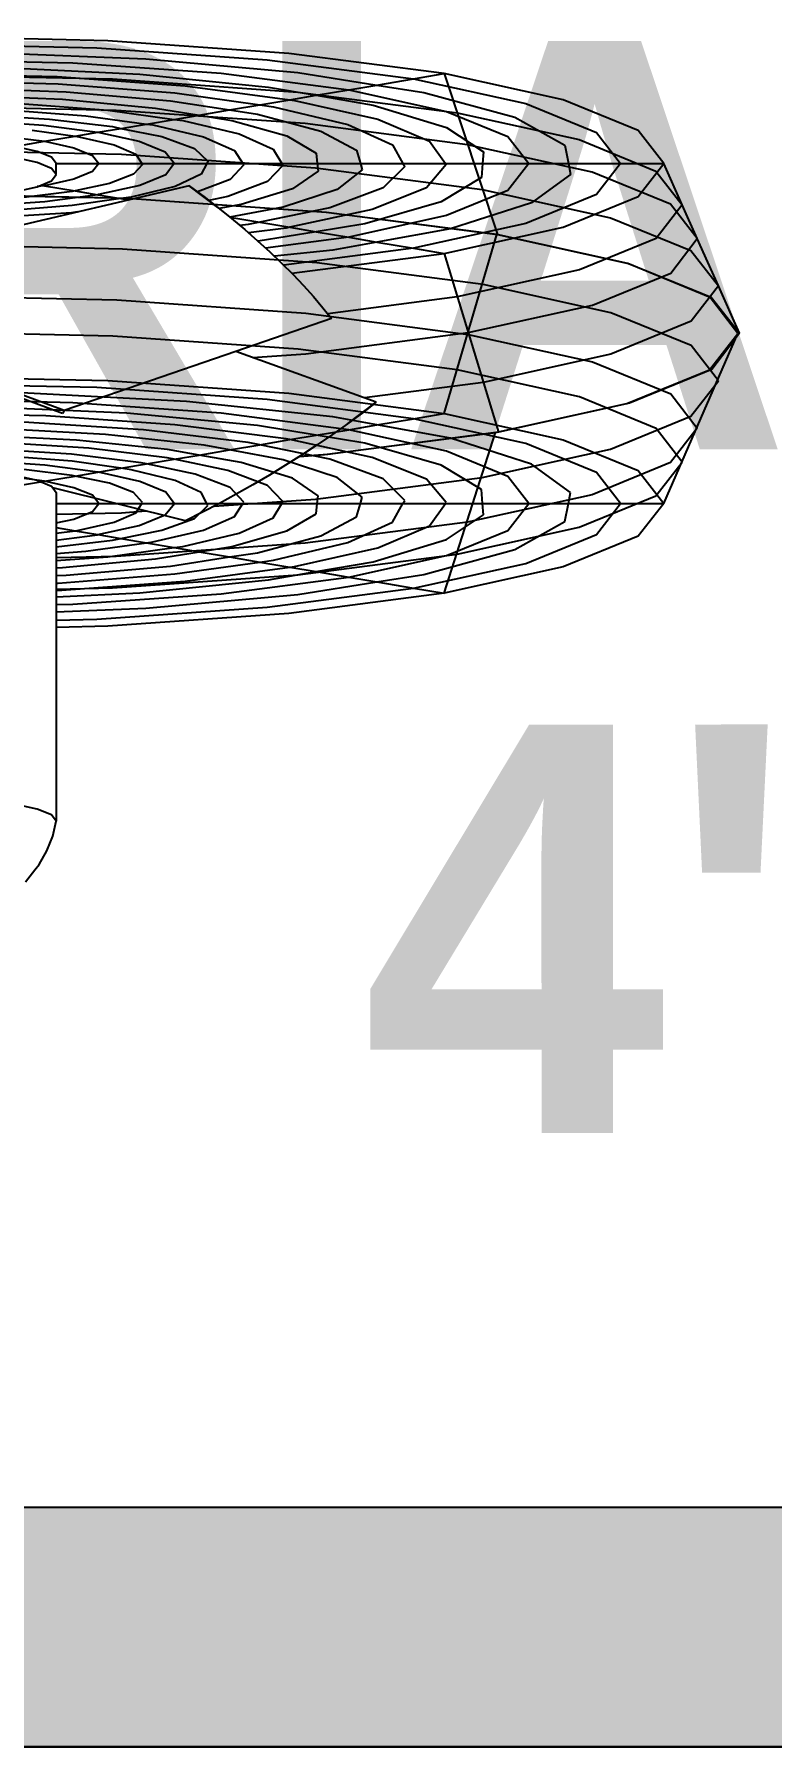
# Model space of a CAD drawing. Header units: inches. Extents: x 9636 to 21597, y -10243 to 557.
# Drawn here: x 13342.42 to 13349.64, y -2428.39 to -2411.62 of the extents above; entities that cross this region are included whole.
import ezdxf

# ---------------------------------------------------------------- set-up
doc = ezdxf.new("R2010")
doc.units = ezdxf.units.IN
doc.header["$MEASUREMENT"] = 0
doc.layers.add('Edges', color=7, linetype='Continuous')
doc.layers.add('IEL-HATCH-002', color=7, linetype='Continuous')
doc.styles.add('HEMI', font='stylu.ttf')
doc.styles.add('MtXpl_Stylus_BT', font='')
doc.styles.get("Standard").update_dxf_attribs({"font": 'arial.ttf'})
doc.styles.get('MtXpl_Stylus_BT').set_extended_font_data('Stylus BT', bold=True)
doc.dimstyles.get("Standard").update_dxf_attribs({"dimtxt": 0.18, "dimasz": 0.18, "dimexe": 0.18, "dimexo": 0.0625, "dimgap": 0.09, "dimtad": 0, "dimtih": 1, "dimtoh": 1, "dimdec": 0, "dimzin": 0, "dimdsep": 46, "dimlunit": 4, "dimtxsty": 'Standard', "dimcen": 0.09, "dimadec": 0, "dimazin": 0, "dimtfac": 1, "dimtdec": 0, "dimtofl": 0, "dimtmove": 0, "dimatfit": 3, "dimfxl": 1, "dimtolj": 1, "dimtzin": 0, "dimarcsym": 0})

# ---------------------------------------------------------------- blocks, each defined once
blk = doc.blocks.new('Industrial Oscillating Fan pl')
at = {"layer": 'Edges'}
for p, q in [((62.318, 45.167), (62.537, 44.891)), ((62.537, 44.891), (62.636, 44.763)), ((62.636, 44.763), (62.817, 44.448)), ((62.817, 44.448), (62.951, 44.111)), ((62.951, 44.111), (63.033, 43.758)), ((62.589, 43.477), (62.062, 43.36)), ((62.92, 43.612), (62.589, 43.477)), ((63.033, 43.758), (62.92, 43.612)), ((63.033, 36.112), (63.033, 43.758)), ((64.232, 39.226), (63.033, 39.253)), ((63.033, 39.083), (63.973, 39.062)), ((63.973, 39.062), (67.936, 38.783)), ((68.437, 38.93), (64.232, 39.226)), ((63.033, 38.888), (65.118, 38.805)), ((63.033, 38.72), (63.42, 38.712)), ((63.42, 38.712), (66.869, 38.469)), ((65.118, 38.805), (68.651, 38.485)), ((67.936, 38.783), (71.339, 38.34)), ((72.048, 38.46), (68.437, 38.93)), ((63.033, 38.541), (64.973, 38.449)), ((63.033, 38.392), (63.054, 38.391)), ((63.033, 38.364), (64.339, 38.335)), ((63.054, 38.391), (66.026, 38.176)), ((64.339, 38.335), (68.647, 38.033)), ((64.973, 38.449), (67.967, 38.147)), ((66.869, 38.469), (69.83, 38.084)), ((68.651, 38.485), (70.482, 38.195)), ((70.482, 38.195), (71.339, 38.34)), ((71.339, 38.34), (72.048, 38.46)), ((71.339, 38.34), (73.95, 37.763)), ((72.048, 38.46), (73.246, 34.72)), ((74.819, 37.848), (72.048, 38.46)), ((63.033, 38.222), (63.078, 38.221)), ((63.033, 38.047), (63.264, 38.039)), ((63.033, 37.869), (63.175, 37.863)), ((63.078, 38.221), (65.788, 38.01)), ((63.175, 37.863), (65.336, 37.66)), ((63.264, 38.039), (65.69, 37.826)), ((65.788, 38.01), (67.761, 37.733)), ((66.026, 38.176), (68.461, 37.852)), ((67.761, 37.733), (68.461, 37.852)), ((67.967, 38.147), (69.071, 37.955)), ((68.461, 37.852), (69.071, 37.955)), ((68.461, 37.852), (68.568, 37.838)), ((68.568, 37.838), (70.507, 37.399)), ((68.647, 38.033), (72.348, 37.551)), ((69.071, 37.955), (69.83, 38.084)), ((69.071, 37.955), (70.399, 37.725)), ((69.83, 38.084), (70.482, 38.195)), ((69.83, 38.084), (72.102, 37.582)), ((70.482, 38.195), (71.576, 38.021)), ((71.576, 38.021), (73.692, 37.444)), ((76.56, 37.135), (74.819, 37.848)), ((63.033, 37.7), (64.234, 37.608)), ((64.426, 37.606), (63.033, 37.637)), ((63.033, 37.531), (63.722, 37.479)), ((63.722, 37.479), (65.128, 37.287)), ((64.234, 37.608), (65.77, 37.396)), ((68.819, 37.297), (64.426, 37.606)), ((65.336, 37.66), (66.352, 37.494)), ((65.69, 37.826), (67.062, 37.615)), ((65.77, 37.396), (66.352, 37.494)), ((66.352, 37.494), (67.062, 37.615)), ((66.352, 37.494), (67.114, 37.37)), ((67.062, 37.615), (67.761, 37.733)), ((67.062, 37.615), (67.71, 37.515)), ((67.71, 37.515), (69.185, 37.125)), ((67.761, 37.733), (68.085, 37.688)), ((68.085, 37.688), (69.812, 37.276)), ((70.399, 37.725), (72.103, 37.21)), ((72.102, 37.582), (73.53, 36.997)), ((72.348, 37.551), (75.187, 36.924)), ((73.692, 37.444), (74.856, 36.794)), ((73.95, 37.763), (75.592, 37.091)), ((63.033, 37.381), (64.338, 37.226)), ((63.033, 37.222), (63.99, 37.098)), ((63.033, 37.065), (63.471, 37.006)), ((63.471, 37.006), (64.002, 37.096)), ((63.99, 37.098), (64.002, 37.096)), ((64.002, 37.096), (64.535, 37.186)), ((64.002, 37.096), (64.957, 36.886)), ((64.338, 37.226), (64.535, 37.186)), ((64.535, 37.186), (65.128, 37.287)), ((64.535, 37.186), (65.487, 36.994)), ((65.128, 37.287), (65.77, 37.396)), ((65.128, 37.287), (65.28, 37.266)), ((65.28, 37.266), (66.458, 36.991)), ((65.77, 37.396), (65.971, 37.368)), ((65.971, 37.368), (67.281, 37.059)), ((67.114, 37.37), (68.389, 37.011)), ((67.281, 37.059), (68.077, 36.704)), ((72.593, 36.807), (68.819, 37.297)), ((69.185, 37.125), (70.015, 36.684)), ((69.812, 37.276), (70.851, 36.802)), ((70.507, 37.399), (71.711, 36.891)), ((72.103, 37.21), (72.963, 36.638)), ((75.592, 37.091), (76.152, 36.369)), ((77.154, 36.369), (76.56, 37.135)), ((66.034, 36.773), (62.951, 36.006)), ((63.033, 36.931), (63.471, 37.006)), ((63.033, 36.825), (63.443, 36.734)), ((63.443, 36.734), (63.873, 36.558)), ((63.471, 37.006), (63.558, 36.994)), ((63.558, 36.994), (64.38, 36.804)), ((64.38, 36.804), (64.884, 36.585)), ((64.957, 36.886), (65.567, 36.639)), ((65.487, 36.994), (66.244, 36.72)), ((65.567, 36.639), (65.778, 36.373)), ((66.432, 36.575), (66.034, 36.773)), ((66.244, 36.72), (66.556, 36.421)), ((66.458, 36.991), (67.178, 36.674)), ((67.178, 36.674), (67.368, 36.369)), ((68.077, 36.704), (68.277, 36.369)), ((68.389, 37.011), (69.072, 36.609)), ((70.015, 36.684), (70.103, 36.369)), ((70.851, 36.802), (71.092, 36.369)), ((71.711, 36.891), (72.081, 36.369)), ((75.489, 36.167), (72.593, 36.807)), ((72.963, 36.638), (72.944, 36.369)), ((73.53, 36.997), (74.017, 36.369)), ((74.856, 36.794), (74.939, 36.369)), ((75.187, 36.924), (76.973, 36.193)), ((63.033, 36.618), (64.547, 36.585)), ((63.033, 36.369), (64.019, 36.369)), ((63.873, 36.558), (64.019, 36.369)), ((64.019, 36.369), (63.873, 36.181)), ((64.019, 36.369), (65.024, 36.369)), ((64.547, 36.585), (65.116, 36.545)), ((65.036, 36.351), (64.826, 36.118)), ((64.884, 36.585), (65.024, 36.369)), ((65.024, 36.369), (65.776, 36.369)), ((65.024, 36.369), (65.036, 36.351)), ((65.776, 36.369), (65.577, 36.107)), ((65.778, 36.373), (65.776, 36.369)), ((65.776, 36.369), (66.53, 36.369)), ((66.53, 36.369), (66.402, 36.119)), ((66.827, 36.369), (66.432, 36.575)), ((66.556, 36.421), (66.53, 36.369)), ((66.53, 36.369), (67.368, 36.369)), ((66.703, 36.433), (69.06, 36.268)), ((67.218, 36.157), (66.827, 36.369)), ((67.389, 36.337), (67.077, 36.001)), ((67.368, 36.369), (68.277, 36.369)), ((67.368, 36.369), (67.389, 36.337)), ((68.303, 36.326), (67.943, 35.951)), ((68.277, 36.369), (68.303, 36.326)), ((68.277, 36.369), (69.099, 36.369)), ((69.06, 36.268), (72.936, 35.765)), ((69.072, 36.609), (69.099, 36.369)), ((69.099, 36.369), (70.103, 36.369)), ((69.099, 36.369), (69.119, 36.19)), ((70.103, 36.369), (70.144, 36.221)), ((70.103, 36.369), (71.092, 36.369)), ((71.132, 36.299), (70.635, 35.8)), ((71.092, 36.369), (72.081, 36.369)), ((71.092, 36.369), (71.132, 36.299)), ((72.098, 36.347), (71.641, 35.804)), ((72.081, 36.369), (72.944, 36.369)), ((72.081, 36.369), (72.098, 36.347)), ((72.944, 36.369), (72.921, 36.047)), ((72.944, 36.369), (74.017, 36.369)), ((74.017, 36.369), (73.53, 35.742)), ((74.017, 36.369), (74.939, 36.369)), ((74.939, 36.369), (74.989, 36.115)), ((74.939, 36.369), (76.152, 36.369)), ((76.152, 36.369), (75.592, 35.648)), ((76.152, 36.369), (77.154, 36.369)), ((76.56, 35.604), (77.154, 36.369)), ((77.154, 36.369), (78.877, 32.421)), ((62.76, 35.854), (61.87, 35.738)), ((62.062, 35.972), (62.76, 35.854)), ((62.589, 35.831), (62.92, 35.966)), ((63.443, 36.005), (62.76, 35.854)), ((62.76, 35.854), (63.471, 35.733)), ((62.92, 35.966), (62.951, 36.006)), ((62.951, 36.006), (63.033, 36.112)), ((63.873, 36.181), (63.443, 36.005)), ((64.268, 35.902), (63.471, 35.733)), ((64.976, 35.859), (64.018, 35.645)), ((64.826, 36.118), (64.268, 35.902)), ((65.577, 36.107), (64.976, 35.859)), ((66.402, 36.119), (65.793, 35.835)), ((67.077, 36.001), (66.264, 35.691)), ((67.943, 35.951), (67.024, 35.604)), ((67.605, 35.938), (67.218, 36.157)), ((67.988, 35.714), (67.605, 35.938)), ((69.119, 36.19), (68.524, 35.783)), ((70.144, 36.221), (69.562, 35.768)), ((72.921, 36.047), (71.979, 35.479)), ((74.989, 36.115), (74.081, 35.454)), ((77.311, 35.422), (75.489, 36.167)), ((76.973, 36.193), (77.583, 35.409)), ((62.766, 35.481), (61.307, 35.378)), ((62.062, 35.714), (62.589, 35.831)), ((63.401, 35.719), (62.282, 35.579)), ((64.002, 35.643), (62.766, 35.481)), ((63.471, 35.733), (63.401, 35.719)), ((64.535, 35.553), (63.403, 35.391)), ((63.471, 35.733), (64.002, 35.643)), ((64.018, 35.645), (64.002, 35.643)), ((64.002, 35.643), (64.535, 35.553)), ((64.77, 35.586), (64.535, 35.553)), ((64.535, 35.553), (65.128, 35.452)), ((65.793, 35.835), (64.77, 35.586)), ((65.128, 35.452), (65.005, 35.426)), ((66.264, 35.691), (65.128, 35.452)), ((65.128, 35.452), (65.77, 35.343)), ((67.024, 35.604), (65.77, 35.343)), ((68.524, 35.783), (67.33, 35.417)), ((68.365, 35.484), (67.988, 35.714)), ((69.562, 35.768), (68.31, 35.357)), ((68.735, 35.249), (68.365, 35.484)), ((70.635, 35.8), (69.394, 35.34)), ((71.979, 35.479), (70.202, 34.971)), ((71.641, 35.804), (70.372, 35.3)), ((73.53, 35.742), (72.102, 35.157)), ((74.081, 35.454), (72.195, 34.855)), ((72.936, 35.765), (75.912, 35.108)), ((75.592, 35.648), (73.95, 34.976)), ((74.819, 34.891), (76.56, 35.604)), ((63.386, 35.227), (61.517, 35.105)), ((63.788, 35.087), (61.693, 34.952)), ((63.403, 35.391), (61.785, 35.263)), ((65.005, 35.426), (63.386, 35.227)), ((65.617, 35.115), (63.503, 34.899)), ((65.607, 35.309), (63.788, 35.087)), ((65.77, 35.343), (65.607, 35.309)), ((66.352, 35.245), (65.617, 35.115)), ((65.77, 35.343), (66.352, 35.245)), ((67.33, 35.417), (66.352, 35.245)), ((66.352, 35.245), (67.062, 35.124)), ((67.062, 35.124), (66.472, 35.014)), ((68.31, 35.357), (67.062, 35.124)), ((67.062, 35.124), (67.761, 35.006)), ((69.394, 35.34), (67.761, 35.006)), ((70.372, 35.3), (68.461, 34.887)), ((69.346, 35.233), (68.688, 35.279)), ((68.692, 35.277), (69.271, 35.236)), ((69.099, 35.01), (68.735, 35.249)), ((69.271, 35.236), (73.246, 34.72)), ((73.314, 34.715), (69.346, 35.233)), ((72.102, 35.157), (69.83, 34.655)), ((75.912, 35.108), (77.784, 34.343)), ((77.583, 35.409), (76.976, 34.625)), ((77.934, 34.623), (77.311, 35.422)), ((63.503, 34.899), (61.13, 34.783)), ((64.174, 34.764), (61.572, 34.623)), ((65.064, 34.658), (62.27, 34.482)), ((66.472, 35.014), (64.174, 34.764)), ((67.494, 34.951), (65.064, 34.658)), ((68.377, 34.869), (65.792, 34.54)), ((69.83, 34.655), (66.869, 34.269)), ((67.761, 35.006), (67.494, 34.951)), ((69.071, 34.783), (67.711, 34.558)), ((67.761, 35.006), (68.461, 34.887)), ((68.461, 34.887), (68.377, 34.869)), ((68.461, 34.887), (69.071, 34.783)), ((70.202, 34.971), (69.071, 34.783)), ((69.071, 34.783), (69.83, 34.655)), ((69.454, 34.766), (69.099, 35.01)), ((69.802, 34.519), (69.454, 34.766)), ((69.83, 34.655), (70.482, 34.544)), ((72.195, 34.855), (70.482, 34.544)), ((73.95, 34.976), (71.339, 34.399)), ((72.048, 34.279), (74.819, 34.891)), ((72.048, 30.557), (73.314, 34.715)), ((73.246, 34.72), (76.297, 34.047)), ((76.358, 34.041), (73.314, 34.715)), ((62.793, 34.336), (59.72, 34.273)), ((64.675, 34.269), (61.301, 34.123)), ((63.176, 34.276), (61.693, 33.727)), ((65.792, 34.54), (62.793, 34.336)), ((63.213, 34.207), (63.176, 34.276)), ((66.869, 34.269), (63.42, 34.027)), ((67.711, 34.558), (64.675, 34.269)), ((69.458, 34.359), (66.058, 34)), ((71.339, 34.399), (67.936, 33.956)), ((68.437, 33.809), (72.048, 34.279)), ((70.482, 34.544), (69.458, 34.359)), ((69.805, 34.517), (69.802, 34.519)), ((70.141, 34.268), (69.805, 34.517)), ((69.805, 34.517), (70.47, 34.014)), ((70.47, 34.014), (70.141, 34.268)), ((70.482, 34.544), (71.339, 34.399)), ((71.339, 34.399), (72.048, 34.279)), ((72.048, 34.279), (73.274, 30.12)), ((76.976, 34.625), (75.192, 33.894)), ((77.316, 33.823), (77.934, 34.623)), ((77.784, 34.343), (78.426, 33.522)), ((63.42, 34.027), (59.72, 33.945)), ((63.213, 34.207), (61.683, 33.64)), ((66.058, 34), (62.226, 33.802)), ((67.206, 32.837), (63.213, 34.207)), ((67.936, 33.956), (63.973, 33.677)), ((70.47, 34.014), (67.206, 32.837)), ((72.957, 33.558), (70.2, 33.917)), ((75.192, 33.894), (72.355, 33.267)), ((76.297, 34.047), (78.218, 33.263)), ((78.269, 33.256), (76.358, 34.041)), ((63.973, 33.677), (59.72, 33.582)), ((59.72, 33.412), (64.232, 33.513)), ((64.232, 33.513), (68.437, 33.809)), ((75.927, 32.9), (72.957, 33.558)), ((75.498, 33.078), (77.316, 33.823)), ((78.426, 33.522), (77.792, 32.701)), ((72.355, 33.267), (68.656, 32.785)), ((72.606, 32.438), (75.498, 33.078)), ((78.218, 33.263), (78.877, 32.421)), ((78.917, 32.414), (78.269, 33.256)), ((68.656, 32.785), (64.348, 32.482)), ((69.431, 32.073), (67.206, 32.837)), ((67.593, 32.976), (68.835, 32.889)), ((68.835, 32.889), (72.606, 32.398)), ((77.792, 32.135), (75.927, 32.9)), ((77.792, 32.701), (75.927, 31.935)), ((64.348, 32.482), (59.725, 32.379)), ((68.835, 31.946), (72.606, 32.438)), ((72.606, 32.398), (75.498, 31.758)), ((78.877, 32.421), (78.229, 31.579)), ((78.258, 31.573), (78.917, 32.414)), ((78.917, 32.414), (78.426, 31.313)), ((64.443, 31.637), (68.835, 31.946)), ((69.227, 31.818), (69.431, 32.073)), ((72.355, 31.569), (69.342, 31.961)), ((75.927, 31.935), (72.957, 31.278)), ((78.426, 31.313), (77.792, 32.135)), ((59.729, 31.532), (64.443, 31.637)), ((68.776, 31.301), (69.009, 31.56)), ((69.009, 31.56), (69.227, 31.818)), ((75.192, 30.941), (72.355, 31.569)), ((75.498, 31.758), (77.316, 31.012)), ((78.229, 31.579), (76.318, 30.794)), ((76.338, 30.788), (78.258, 31.573)), ((68.53, 31.041), (68.776, 31.301)), ((72.957, 31.278), (69.086, 30.773)), ((77.784, 30.492), (78.426, 31.313)), ((78.426, 31.313), (77.934, 30.213)), ((66.121, 28.984), (58.622, 30.741)), ((69.086, 30.773), (64.576, 30.456)), ((67.998, 30.521), (68.27, 30.781)), ((68.27, 30.781), (68.53, 31.041)), ((71.339, 30.437), (68.319, 30.83)), ((68.506, 31.018), (72.048, 30.557)), ((76.318, 30.794), (73.274, 30.12)), ((73.286, 30.115), (76.338, 30.788)), ((76.976, 30.21), (75.192, 30.941)), ((77.316, 31.012), (77.934, 30.213)), ((64.576, 30.456), (59.735, 30.347)), ((67.712, 30.261), (67.998, 30.521)), ((69.071, 30.052), (67.728, 30.274)), ((69.83, 30.181), (67.9, 30.432)), ((69.458, 30.477), (68.102, 30.62)), ((70.482, 30.291), (69.458, 30.477)), ((69.83, 30.181), (70.482, 30.291)), ((70.482, 30.291), (71.339, 30.437)), ((72.195, 29.981), (70.482, 30.291)), ((71.339, 30.437), (72.048, 30.557)), ((73.95, 29.859), (71.339, 30.437)), ((72.048, 30.557), (74.819, 29.944)), ((75.912, 29.727), (77.784, 30.492)), ((67.107, 29.744), (67.416, 30.002)), ((67.494, 29.885), (67.303, 29.908)), ((67.416, 30.002), (67.712, 30.261)), ((67.761, 29.83), (67.494, 29.885)), ((68.377, 29.967), (67.503, 30.078)), ((67.761, 29.83), (68.461, 29.948)), ((68.461, 29.948), (68.377, 29.967)), ((68.461, 29.948), (69.071, 30.052)), ((70.372, 29.535), (68.461, 29.948)), ((69.071, 30.052), (69.83, 30.181)), ((70.202, 29.865), (69.071, 30.052)), ((73.274, 30.12), (69.306, 29.603)), ((69.311, 29.599), (73.286, 30.115)), ((72.102, 29.678), (69.83, 30.181)), ((72.048, 26.375), (73.286, 30.115)), ((74.081, 29.381), (72.195, 29.981)), ((74.819, 29.944), (76.56, 29.231)), ((77.583, 29.426), (76.976, 30.21)), ((77.934, 30.213), (77.311, 29.413)), ((77.934, 30.213), (77.583, 29.426)), ((63.386, 29.609), (61.517, 29.731)), ((63.403, 29.444), (61.785, 29.572)), ((63.528, 29.591), (63.386, 29.609)), ((69.306, 29.603), (64.683, 29.277)), ((64.684, 29.275), (69.311, 29.599)), ((66.786, 29.486), (66.121, 28.984)), ((66.459, 29.235), (66.786, 29.486)), ((66.786, 29.486), (66.788, 29.488)), ((66.788, 29.488), (67.107, 29.744)), ((67.33, 29.418), (66.815, 29.509)), ((68.31, 29.478), (67.066, 29.71)), ((67.068, 29.712), (67.761, 29.83)), ((69.394, 29.495), (67.761, 29.83)), ((69.562, 29.067), (68.31, 29.478)), ((70.635, 29.035), (69.394, 29.495)), ((71.979, 29.357), (70.202, 29.865)), ((71.641, 29.031), (70.372, 29.535)), ((73.53, 29.093), (72.102, 29.678)), ((72.936, 29.071), (75.912, 29.727)), ((75.592, 29.187), (73.95, 29.859)), ((64.683, 29.277), (59.72, 29.165)), ((59.72, 29.165), (64.684, 29.275)), ((62.766, 29.354), (61.307, 29.458)), ((62.062, 29.121), (62.589, 29.005)), ((63.401, 29.117), (62.282, 29.256)), ((62.76, 28.981), (63.471, 29.102)), ((64.002, 29.192), (62.766, 29.354)), ((63.471, 29.102), (63.401, 29.117)), ((64.535, 29.283), (63.403, 29.444)), ((63.471, 29.102), (64.002, 29.192)), ((64.268, 28.933), (63.471, 29.102)), ((64.002, 29.192), (64.535, 29.283)), ((64.018, 29.19), (64.002, 29.192)), ((64.976, 28.977), (64.018, 29.19)), ((64.535, 29.283), (64.715, 29.313)), ((64.77, 29.249), (64.535, 29.283)), ((65.793, 29.001), (64.77, 29.249)), ((66.121, 28.984), (66.459, 29.235)), ((67.077, 28.834), (66.313, 29.126)), ((67.024, 29.232), (66.576, 29.325)), ((67.943, 28.885), (67.024, 29.232)), ((68.524, 29.052), (67.33, 29.418)), ((69.06, 28.567), (72.936, 29.071)), ((72.921, 28.788), (71.979, 29.357)), ((74.017, 28.466), (73.53, 29.093)), ((74.989, 28.72), (74.081, 29.381)), ((77.311, 29.413), (75.489, 28.668)), ((76.152, 28.466), (75.592, 29.187)), ((76.56, 29.231), (77.154, 28.466)), ((76.973, 28.642), (77.583, 29.426)), ((77.583, 29.426), (77.154, 28.466)), ((62.589, 29.005), (62.92, 28.869)), ((62.76, 28.981), (62.592, 29.003)), ((62.679, 28.968), (62.76, 28.981)), ((63.443, 28.83), (62.76, 28.981)), ((62.92, 28.869), (63.033, 28.724)), ((63.033, 28.724), (62.92, 28.578)), ((63.033, 28.724), (63.033, 28.466)), ((63.873, 28.655), (63.443, 28.83)), ((64.826, 28.717), (64.268, 28.933)), ((65.036, 28.485), (64.826, 28.717)), ((65.577, 28.729), (64.976, 28.977)), ((65.776, 28.466), (65.577, 28.729)), ((66.402, 28.716), (65.793, 29.001)), ((66.53, 28.466), (66.402, 28.716)), ((67.389, 28.499), (67.077, 28.834)), ((68.303, 28.51), (67.943, 28.885)), ((69.119, 28.645), (68.524, 29.052)), ((70.144, 28.614), (69.562, 29.067)), ((71.132, 28.537), (70.635, 29.035)), ((72.098, 28.489), (71.641, 29.031)), ((72.944, 28.466), (72.921, 28.788)), ((74.939, 28.466), (74.989, 28.72)), ((62.589, 28.443), (62.062, 28.326)), ((62.92, 28.578), (62.589, 28.443)), ((62.92, 28.32), (62.589, 28.185)), ((63.033, 28.466), (62.92, 28.32)), ((63.033, 28.466), (64.019, 28.466)), ((63.443, 28.101), (63.873, 28.277)), ((64.019, 28.466), (63.873, 28.655)), ((63.873, 28.277), (64.019, 28.466)), ((64.019, 28.466), (65.024, 28.466)), ((64.547, 28.251), (69.06, 28.567)), ((64.884, 28.251), (65.024, 28.466)), ((65.024, 28.466), (65.036, 28.485)), ((65.024, 28.466), (65.776, 28.466)), ((65.567, 28.197), (65.778, 28.463)), ((65.776, 28.466), (66.53, 28.466)), ((65.778, 28.463), (65.776, 28.466)), ((66.244, 28.116), (66.556, 28.414)), ((66.556, 28.414), (66.53, 28.466)), ((66.53, 28.466), (67.368, 28.466)), ((67.178, 28.161), (67.368, 28.466)), ((67.368, 28.466), (67.389, 28.499)), ((67.368, 28.466), (68.277, 28.466)), ((68.077, 28.131), (68.277, 28.466)), ((68.277, 28.466), (68.303, 28.51)), ((68.277, 28.466), (69.099, 28.466)), ((69.072, 28.227), (69.099, 28.466)), ((69.099, 28.466), (69.119, 28.645)), ((69.099, 28.466), (70.103, 28.466)), ((70.015, 28.152), (70.103, 28.466)), ((70.103, 28.466), (70.144, 28.614)), ((70.103, 28.466), (71.092, 28.466)), ((70.851, 28.033), (71.092, 28.466)), ((71.092, 28.466), (71.132, 28.537)), ((71.092, 28.466), (72.081, 28.466)), ((71.711, 27.945), (72.081, 28.466)), ((72.081, 28.466), (72.098, 28.489)), ((72.081, 28.466), (72.944, 28.466)), ((75.489, 28.668), (72.593, 28.029)), ((72.944, 28.466), (74.017, 28.466)), ((72.963, 28.198), (72.944, 28.466)), ((73.53, 27.838), (74.017, 28.466)), ((74.017, 28.466), (74.939, 28.466)), ((74.856, 28.041), (74.939, 28.466)), ((74.939, 28.466), (76.152, 28.466)), ((75.187, 27.911), (76.973, 28.642)), ((75.592, 27.745), (76.152, 28.466)), ((76.152, 28.466), (77.154, 28.466)), ((77.154, 28.466), (76.56, 27.701)), ((59.705, 28.143), (64.547, 28.251)), ((61.87, 27.834), (62.76, 27.95)), ((62.589, 28.185), (62.062, 28.069)), ((62.062, 28.069), (62.76, 27.95)), ((62.76, 27.95), (63.443, 28.101)), ((62.76, 27.95), (63.471, 27.83)), ((63.558, 27.842), (64.38, 28.031)), ((64.002, 27.74), (64.957, 27.949)), ((64.38, 28.031), (64.884, 28.251)), ((64.957, 27.949), (65.567, 28.197)), ((65.487, 27.841), (66.244, 28.116)), ((66.458, 27.844), (67.178, 28.161)), ((67.281, 27.776), (68.077, 28.131)), ((68.389, 27.824), (69.072, 28.227)), ((72.593, 28.029), (68.819, 27.538)), ((69.185, 27.711), (70.015, 28.152)), ((69.812, 27.56), (70.851, 28.033)), ((70.507, 27.436), (71.711, 27.945)), ((72.103, 27.626), (72.963, 28.198)), ((72.348, 27.284), (75.187, 27.911)), ((73.692, 27.391), (74.856, 28.041)), ((61.27, 27.472), (62.733, 27.574)), ((62.474, 27.694), (63.471, 27.83)), ((62.733, 27.574), (63.99, 27.737)), ((62.873, 27.436), (64.338, 27.609)), ((63.471, 27.83), (63.558, 27.842)), ((63.471, 27.83), (64.002, 27.74)), ((63.722, 27.356), (65.128, 27.549)), ((63.99, 27.737), (64.002, 27.74)), ((64.002, 27.74), (64.535, 27.649)), ((64.338, 27.609), (64.535, 27.649)), ((68.819, 27.538), (64.426, 27.23)), ((64.535, 27.649), (65.487, 27.841)), ((64.535, 27.649), (65.128, 27.549)), ((65.128, 27.549), (65.28, 27.569)), ((65.128, 27.549), (65.77, 27.44)), ((65.28, 27.569), (66.458, 27.844)), ((65.971, 27.467), (67.281, 27.776)), ((67.114, 27.466), (68.389, 27.824)), ((67.71, 27.321), (69.185, 27.711)), ((68.085, 27.147), (69.812, 27.56)), ((70.399, 27.111), (72.103, 27.626)), ((72.102, 27.253), (73.53, 27.838)), ((73.95, 27.072), (75.592, 27.745)), ((76.56, 27.701), (74.819, 26.987)), ((64.426, 27.23), (59.711, 27.125)), ((61.194, 27.332), (62.873, 27.436)), ((61.892, 27.218), (63.722, 27.356)), ((62.19, 27.071), (64.234, 27.227)), ((63.175, 26.973), (65.336, 27.175)), ((64.234, 27.227), (65.77, 27.44)), ((65.336, 27.175), (66.352, 27.341)), ((65.69, 27.009), (67.062, 27.221)), ((65.77, 27.44), (65.971, 27.467)), ((65.77, 27.44), (66.352, 27.341)), ((65.788, 26.825), (67.761, 27.102)), ((66.352, 27.341), (67.114, 27.466)), ((66.352, 27.341), (67.062, 27.221)), ((67.062, 27.221), (67.71, 27.321)), ((67.062, 27.221), (67.761, 27.102)), ((67.761, 27.102), (68.085, 27.147)), ((67.761, 27.102), (68.461, 26.983)), ((68.568, 26.998), (70.507, 27.436)), ((68.647, 26.803), (72.348, 27.284)), ((69.071, 26.88), (70.399, 27.111)), ((69.83, 26.751), (72.102, 27.253)), ((71.576, 26.814), (73.692, 27.391)), ((60.596, 26.698), (63.264, 26.797)), ((60.779, 26.872), (63.175, 26.973)), ((63.078, 26.615), (65.788, 26.825)), ((63.264, 26.797), (65.69, 27.009)), ((64.339, 26.5), (68.647, 26.803)), ((64.973, 26.387), (67.967, 26.688)), ((66.026, 26.659), (68.461, 26.983)), ((66.869, 26.366), (69.83, 26.751)), ((67.967, 26.688), (69.071, 26.88)), ((68.461, 26.983), (68.568, 26.998)), ((68.461, 26.983), (69.071, 26.88)), ((69.071, 26.88), (69.83, 26.751)), ((69.83, 26.751), (70.482, 26.641)), ((70.482, 26.641), (71.576, 26.814)), ((71.339, 26.495), (73.95, 27.072)), ((74.819, 26.987), (72.048, 26.375)), ((59.715, 26.397), (64.339, 26.5)), ((59.855, 26.367), (63.054, 26.444)), ((60.138, 26.53), (63.078, 26.615)), ((61.621, 26.227), (64.973, 26.387)), ((63.054, 26.444), (66.026, 26.659)), ((63.42, 26.124), (66.869, 26.366)), ((65.118, 26.03), (68.651, 26.35)), ((67.936, 26.052), (71.339, 26.495)), ((72.048, 26.375), (68.437, 25.905)), ((68.651, 26.35), (70.482, 26.641)), ((70.482, 26.641), (71.339, 26.495)), ((71.339, 26.495), (72.048, 26.375)), ((59.72, 26.041), (63.42, 26.124)), ((61.217, 25.876), (65.118, 26.03)), ((63.973, 25.774), (67.936, 26.052)), ((68.437, 25.905), (64.232, 25.61)), ((59.72, 25.679), (63.973, 25.774)), ((64.232, 25.61), (59.72, 25.509))]:
    blk.add_line(p, q, dxfattribs=at)
blk = doc.blocks.new('shht')
at = {"layer": 'IEL-HATCH-002', "true_color": 0x636466, "transparency": 33554687}
h = blk.add_hatch(color=251, dxfattribs=at)
h.dxf.hatch_style = 1
h.paths.add_polyline_path([(15210.498, -2302.014), (15258.498, -2302.014), (15258.498, -2299.668), (15210.498, -2299.668)])
h.paths.add_polyline_path([(15159.498, -2302.014), (15207.498, -2302.014), (15207.498, -2299.668), (15159.498, -2299.668)])
at = {"color": 251, "true_color": 0x636466}
for p, q in [((15159.498, -2299.668), (15207.498, -2299.668)), ((14882.498, -2302.014), (15258.498, -2302.014)), ((15207.498, -2302.014), (15159.498, -2302.014))]:
    blk.add_line(p, q, dxfattribs=at)
at = {"color": 251, "true_color": 0x636466, "style": 'MtXpl_Stylus_BT'}
for s, p in [('TRIAL ROOM 2', (15165.047, -2289.309)), ('4\'0"-3\'9"', (15173.318, -2296.003))]:
    blk.add_text(s, height=4, rotation=0.0094, dxfattribs=at).set_placement(p)
blk = doc.blocks.new('*D78')
at = {"color": 0, "lineweight": -2, "transparency": 16777216}
for p, q in [((13341.141, -2440.004), (13341.141, -2440.224)), ((13355.036, -2440.004), (13355.036, -2440.224))]:
    blk.add_line(p, q, dxfattribs=at)
at = {"color": 5, "lineweight": -2, "transparency": 16777216}
for p, q in [((13341.321, -2440.044), (13344.041, -2440.044)), ((13354.856, -2440.044), (13352.136, -2440.044))]:
    blk.add_line(p, q, dxfattribs=at)
at = {"color": 5, "transparency": 16777216}
for points in [[(13341.321, -2440.014), (13341.321, -2440.074), (13341.141, -2440.044)], [(13354.856, -2440.014), (13354.856, -2440.074), (13355.036, -2440.044)]]:
    blk.add_solid(points, dxfattribs=at)
at = {"layer": 'Defpoints', "color": 0, "transparency": 16777216}
for p in [(13341.141, -2425.686), (13355.036, -2428.39), (13341.141, -2440.044)]:
    blk.add_point(p, dxfattribs=at)
at = {"color": 5, "transparency": 16777216, "insert": (13348.088, -2440.044), "char_height": 3, "attachment_point": 5, "style": 'HEMI'}
blk.add_mtext('\\A1;1\'-2"', dxfattribs=at)

msp = doc.modelspace()

# ---------------------------------------------------------------- block references
msp.add_blockref('shht', (-1827.686, -126.376))
at = {"xscale": -0.4211558411350648, "yscale": 0.4211558411350648, "zscale": 0.4211558411350648, "rotation": 180}
msp.add_blockref('Industrial Oscillating Fan pl', (13316.09, -2400.896), dxfattribs=at)

# ---------------------------------------------------------------- dimensions: what is measured, and where the dimension line sits
dim = msp.add_linear_dim(base=(13341.141, -2440.044), p1=(13355.036, -2428.39), p2=(13341.141, -2425.686), dimstyle='Standard', override={"dimtxt": 3, "dimtxsty": 'HEMI', "dimclrd": 5, "dimclrt": 5, "dimtmove": 1, "dimfxl": 0.03937, "dimfxlon": 1, "dimarcsym": 1})
dim.commit()
dim.dimension.update_dxf_attribs({"geometry": '*D78', "text_midpoint": (13348.088, -2440.044)})

doc.saveas('drawing.dxf')
